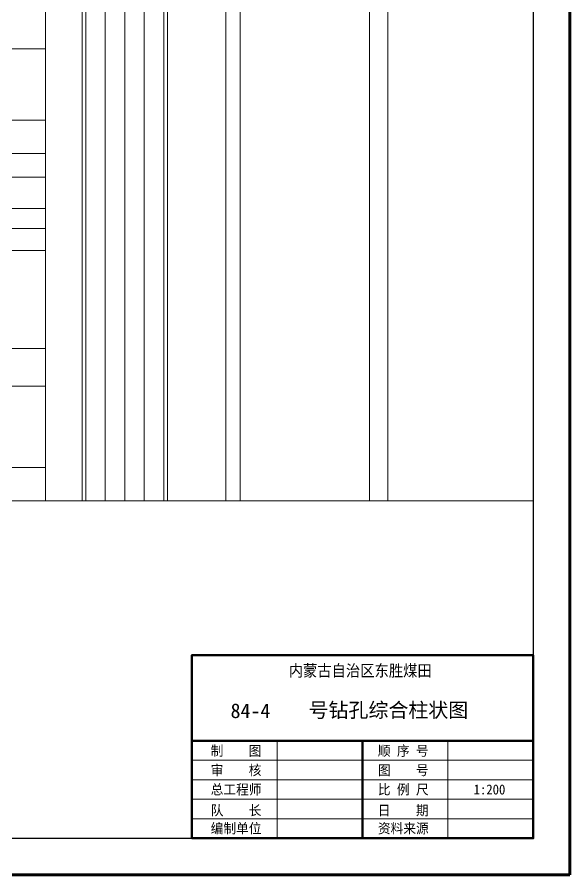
# Model space of a CAD drawing. Header units: inches. Extents: x -27 to 109, y -598 to 26.
# Drawn here: x 63.6 to 108.9, y -597.8 to -527.5 of the extents above; entities that cross this region are included whole.
import ezdxf

# ---------------------------------------------------------------- set-up
doc = ezdxf.new("R2010")
doc.units = ezdxf.units.IN
doc.header["$MEASUREMENT"] = 0
doc.layers.get('0').update_dxf_attribs({"lineweight": 0})
doc.layers.add('图形修饰', color=7, linetype='Continuous', lineweight=0)
for name, color, linetype, lineweight, true_color in [('自然伽玛', 5, 'Continuous', 0, 0x0000ff), ('自然电位', 1, 'Continuous', 0, 0xff0000), ('视电阻率', 3, 'Continuous', 0, 0x00ff00)]:
    doc.layers.add(name, color=color, linetype=linetype, lineweight=lineweight, true_color=true_color)
doc.styles.add('仿宋', font='')
doc.styles.add('宋体', font='')
doc.styles.add('黑体', font='')
doc.styles.get('仿宋').set_extended_font_data('仿宋')
doc.styles.get('宋体').set_extended_font_data('宋体')
doc.styles.get('黑体').set_extended_font_data('黑体')

msp = doc.modelspace()

# ---------------------------------------------------------------- linework, layer by layer
at = {"lineweight": 100}
for p in [(108.882, 26.296), (-26.918, -597.842)]:
    msp.add_line(p, (108.882, -597.842), dxfattribs=at)
at = {"lineweight": 30}
for p in [(105.882, 23.296), (-23.918, -594.842)]:
    msp.add_line(p, (105.882, -594.842), dxfattribs=at)
at = {"linetype": 'Continuous', "lineweight": 15}
for p, q in [((65.882, 0.896), (65.882, -567.184)), ((68.882, 0.896), (68.882, -567.184)), ((69.19, 0.896), (69.19, -567.184)), ((69.19, 0.896), (69.19, -567.184)), ((70.79, 0.896), (70.79, -567.184)), ((70.79, 0.896), (70.79, -567.184)), ((72.39, 0.896), (72.39, -567.184)), ((72.39, 0.896), (72.39, -567.184)), ((73.99, 0.896), (73.99, -567.184)), ((73.99, 0.896), (73.99, -567.184)), ((75.59, 0.896), (75.59, -567.184)), ((75.59, 0.896), (75.59, -567.184)), ((75.882, 0.896), (75.882, -567.184)), ((35.882, -530.113), (65.882, -530.113)), ((35.882, -535.963), (65.882, -535.963)), ((35.882, -538.691), (65.882, -538.691)), ((35.882, -540.641), (65.882, -540.641)), ((35.882, -543.211), (65.882, -543.211)), ((35.882, -544.847), (65.882, -544.847)), ((35.882, -546.664), (65.882, -546.664)), ((35.882, -554.684), (65.882, -554.684)), ((35.882, -557.784), (65.882, -557.784)), ((35.882, -564.434), (65.882, -564.434)), ((35.882, -567.184), (65.882, -567.184))]:
    msp.add_line(p, q, dxfattribs=at)
at = {"lineweight": 15}
msp.add_line((-23.918, -567.184), (105.882, -567.184), dxfattribs=at)
at = {"layer": '图形修饰', "color": 7, "linetype": 'Continuous', "lineweight": 50}
for p, q in [((77.882, -586.842), (105.882, -586.842)), ((91.882, -586.842), (91.882, -594.842))]:
    msp.add_line(p, q, dxfattribs=at)
at = {"layer": '图形修饰', "color": 7, "linetype": 'Continuous', "lineweight": 0}
for p, q in [((84.882, -586.842), (84.882, -594.842)), ((98.882, -586.842), (98.882, -594.842)), ((77.882, -588.442), (105.882, -588.442)), ((77.882, -590.042), (105.882, -590.042)), ((77.882, -591.642), (105.882, -591.642)), ((77.882, -593.242), (105.882, -593.242))]:
    msp.add_line(p, q, dxfattribs=at)
at = {"layer": '图形修饰', "color": 7, "linetype": 'Continuous', "lineweight": 50}
msp.add_lwpolyline([(77.882, -594.842), (105.882, -594.842), (105.882, -579.842), (77.882, -579.842), (77.882, -594.842)], dxfattribs=at)
at = {"layer": '自然伽玛', "linetype": 'Continuous', "lineweight": 15}
msp.add_line((105.882, 0.896), (105.882, -567.184), dxfattribs=at)
at = {"layer": '自然电位', "linetype": 'Continuous', "lineweight": 15}
for p, q in [((80.682, 0.896), (80.682, -567.184)), ((93.964, 0.896), (93.964, -567.184))]:
    msp.add_line(p, q, dxfattribs=at)
at = {"layer": '视电阻率', "linetype": 'Continuous', "lineweight": 15}
for p, q in [((81.851, 0.896), (81.851, -567.184)), ((92.466, 0.896), (92.466, -567.184))]:
    msp.add_line(p, q, dxfattribs=at)

# ---------------------------------------------------------------- texts
at = {"color": 7, "style": '宋体'}
msp.add_text('84-4', height=1.2, dxfattribs=at).set_placement((81.064, -584.988))
at = {"layer": '图形修饰', "color": 7}
for s, height, style, width, p in [('内蒙古自治区东胜煤田', 0.9548, '仿宋', 0.9, (85.834, -581.577)), ('制    图', 0.8184, '仿宋', 0.933333, (79.432, -588.077)), ('顺 序 号', 0.8184, '仿宋', 0.933333, (93.142, -588.077)), ('审    核', 0.8184, '仿宋', 0.933333, (79.432, -589.665)), ('图    号', 0.8184, '仿宋', 0.933333, (93.142, -589.665)), ('总工程师', 0.8184, '仿宋', 0.933333, (79.432, -591.25)), ('比 例 尺', 0.8184, '仿宋', 0.933333, (93.142, -591.25)), ('1:200', 0.8184, '宋体', 0.933333, (100.994, -591.25)), ('队    长', 0.8184, '仿宋', 0.933333, (79.432, -592.963)), ('日    期', 0.8184, '仿宋', 0.933333, (93.142, -592.963)), ('编制单位', 0.8184, '仿宋', 0.933333, (79.432, -594.442)), ('资料来源', 0.8184, '仿宋', 0.933333, (93.142, -594.442))]:
    msp.add_text(s, height=height, dxfattribs=dict(at, style=style, width=width)).set_placement(p)
at = {"layer": '图形修饰', "color": 7, "style": '黑体'}
msp.add_text('号钻孔综合柱状图', height=1.2, dxfattribs=at).set_placement((87.457, -584.932))

doc.saveas('drawing.dxf')
